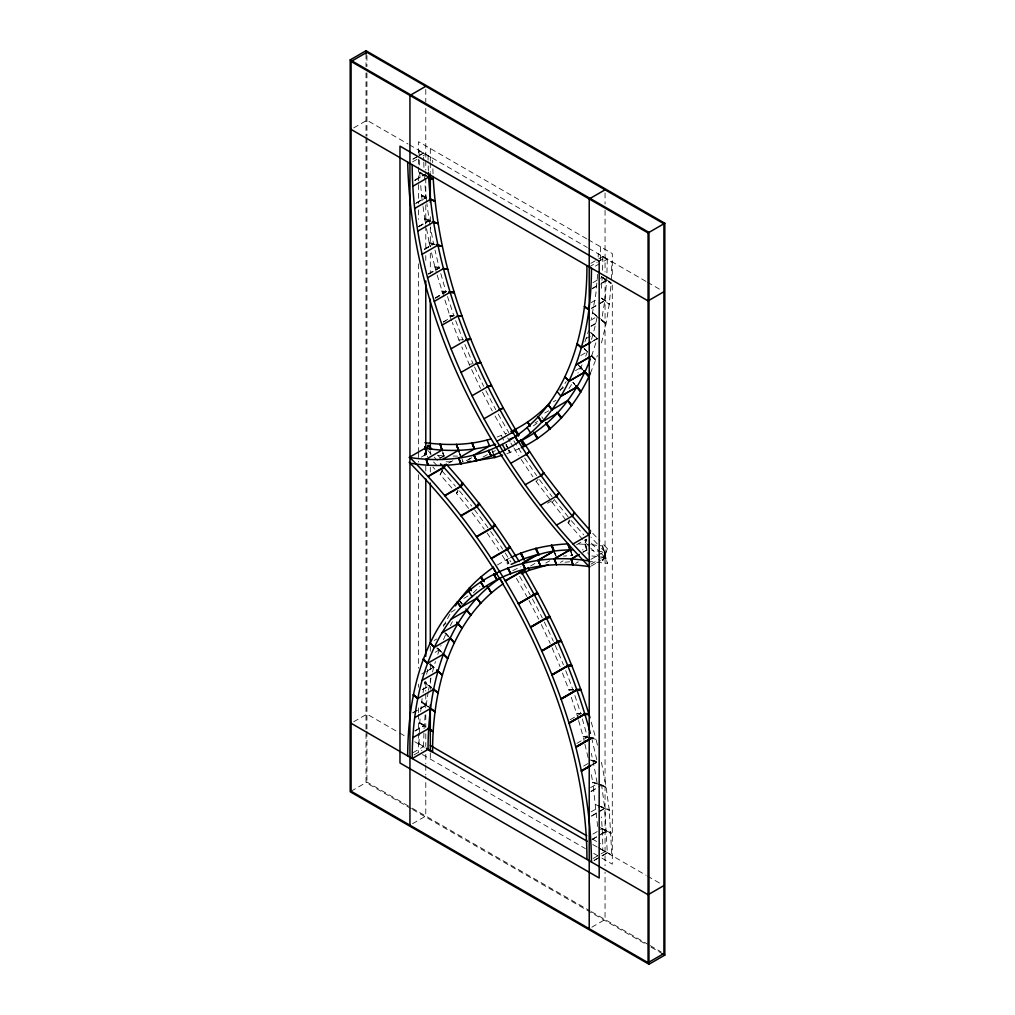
<?xml version="1.0" encoding="UTF-8"?>
<svg xmlns="http://www.w3.org/2000/svg" width="1015" height="1015" viewBox="0 0 1015 1015"><rect width="100%" height="100%" fill="white"/><g stroke="black" fill="none" stroke-linecap="round" stroke-linejoin="round"><path stroke-width="0.75" stroke-dasharray="5 3.75" d="M418.992 744.173L419.297 734.188M419.335 732.614L420.108 717.58M423.521 746.786L424.016 730.229M424.054 728.745L425.171 714.623M598.178 256.985L598.266 253.839L611.829 262.2M607.325 259.066L606.691 280.267L604.8 300.643L601.616 320.245M601.489 342.892L606.082 323.709L609.279 303.942L611.22 282.703L601.362 276.626M611.322 279.556L611.855 261.68M420.667 711.515L422.113 698.548M597.657 274.342L595.83 294.046L591.364 318.812M423.039 692.75L424.866 681.687L430.868 686.825M428.216 691.799L425.742 708.457L425.78 692.674M428.457 690.327L431.02 678.045M426.63 674.252L428.051 668.301M432.466 671.993L435.46 661.476M591.605 356.024L597.302 338.388L592.024 341.446M437.757 654.358L441.056 645.477M584.932 341.903L588.548 330.712M590.4 373.304L597.429 355.478M426.046 450.508L423.433 457.181L427.277 448.503M607.414 548.671L602.707 560.673L607.414 548.671L601.134 542.099M443.492 639.691L446.042 633.652M426.135 450.609L425.006 453.172A384.368 221.917 60 0 1 427.15 455.342M442.096 470.389L440.18 474.716L454.39 490.943M585.541 542.695L586.822 539.802M442.261 470.554L440.18 474.716L442.413 470.732M589.728 547.072L585.122 542.251L586.505 539.472M443.403 626.318L449.899 614.126M450.305 625.633L452.436 621.637M457.905 490.6L456.42 493.265L469.146 509.073M568.463 523.232L569.961 520.568M586.201 539.117L585.122 542.251M458.006 490.714L456.42 493.265L458.108 490.841M582.673 539.46L568.057 522.763L569.643 520.226M560.077 390.762L566.23 381.539M551.995 502.806L553.683 500.395M569.352 519.845L568.057 522.763M536.186 481.516L538.077 479.346M473.269 592.887L479.879 586.518M497.35 564.924L509.606 558.098M353.728 127.903L366.935 120.278L407.992 143.978M412.953 159.05L418.243 155.993M419.563 155.232L423.521 152.948L423.75 160.827M412.965 159.228L418.243 156.17M419.563 155.409L423.521 153.125M412.585 161.88L417.863 158.822M423.141 155.777L425.78 154.255M414.907 180.036L424.143 174.694L426.414 175.912M414.907 180.213L424.143 174.694M414.932 180.404L424.168 175.062L426.414 176.103L419.626 172.081L426.401 175.735M416.784 202.594L426.034 197.253M416.81 202.772L426.046 197.443L424.79 182.459M415.516 203.723L426.072 197.633M418.599 226.434L429.167 220.344M418.624 226.624L429.193 220.534L426.896 203.685M418.662 226.814L429.231 220.724M424.295 249.183L433.545 243.841M424.333 249.373L433.583 244.031L430.373 226.891M424.384 249.563L433.583 244.031M428.571 273.758L439.127 267.668L435.004 250.096M428.609 273.961L439.178 267.858L434.902 267.123L431.515 252.722M428.673 274.151L439.229 268.062M435.359 297.788L445.915 291.686M435.41 297.979L445.978 291.889L440.485 272.489M435.473 298.182L444.722 292.84M443.301 321.907L449.899 318.088M443.365 322.098L446.004 320.575M590.908 263.316L597.518 259.497M598.837 258.736L602.796 256.452L607.313 259.231L602.035 262.289M589.22 266.907L597.137 262.327M598.457 261.565L605.054 257.759M595.437 266.095L600.715 263.05M592.925 282.639L602.174 277.311A384.368 221.917 60 0 1 601.324 288.209M592.176 288.476L600.093 283.908M601.413 283.147L606.691 280.089L603.303 277.996M592.151 288.818L600.068 284.238M601.388 283.477L606.678 280.432M591.073 302.686L597.67 298.867M591.605 308.103L604.813 300.478L601.438 298.131L609.203 304.411M591.567 308.42L604.775 300.795M590.616 320.296L597.213 316.49A384.368 221.917 60 0 1 591.199 340.444M591.111 326.031L597.721 322.224M591.047 326.348L597.657 322.542M586.302 338.439L590.261 336.155M591.935 341.738L597.226 338.68M580.796 355.504L587.393 351.697L584.196 348.551L587.444 351.558M421.288 457.131L426.706 454.098L425.425 449.721L427.708 457.016M575.429 370.665L580.72 367.608L582.826 369.777L578.639 365.375M439.774 458.196L444.012 455.925L443.022 453.007L443.733 455.913M440.053 458.222L444.012 455.925M559.684 389.925L563.642 387.641M553.391 401.8L556.03 400.278M448.643 463.005L452.88 460.709M544.712 413.08L548.684 410.783M466.164 460.848L471.455 457.79M468.943 459.3L471.709 457.752M535.019 422.951L537.658 421.415M483.026 457.055L488.558 453.946M547.516 503.237L551.475 500.941M463.842 598.419L467.978 595.945M530.528 566.027L535.818 562.982M451.053 612.197L455.164 609.698M576.545 544.789L585.795 539.447M545.804 563.033L549.775 560.749M443.301 625.062L445.94 623.54M560.42 562.411L563.059 560.889M582.876 552.211L586.835 549.927M583.003 552.211L587.114 549.94L582.331 549.864M434.154 640.516L436.793 638.993M575.619 563.388L578.258 561.866M590.933 559.379L604.28 551.767L591.758 550.434M435.169 652.379L439.229 649.816L443.454 654.155M590.933 564.15L600.17 558.821M601.489 558.06L604.141 556.524L605.841 552.68A384.368 221.917 60 0 1 601.54 548.316M591.314 565.964L600.563 560.635M601.882 559.874L605.841 557.578L604.141 551.754M421.732 674.023L433.621 667.16M426.934 671.27L433.545 667.464M353.728 721.741L366.935 714.116L398.413 732.297M422.621 689.413L429.231 685.607L431.426 687.485L424.765 682.143M422.57 689.731L429.167 685.912L431.4 687.637M412.864 712.67L426.072 705.057L428.305 706.783L421.568 701.911M412.826 712.999L426.034 705.374L428.279 706.948M414.932 730.762L424.168 725.421M414.907 731.092L424.143 725.763M412.965 752.711L423.521 746.621M351.089 791.218L366.935 782.07L410.732 807.356M413.904 754.957L421.821 750.377M570.151 719.724L580.72 713.634A384.368 221.917 60 0 0 574.439 694.349M412.585 823.673L425.78 816.047L425.78 776.538M576.837 743.361L587.393 737.258A384.368 221.917 60 0 0 582.052 718.074M583.663 766.033L590.261 762.214M591.935 764.663L597.226 761.618L592.912 760.692L597.302 762.011L591.605 737.791M591.986 764.866L597.264 761.821L588.548 759.575M592.024 765.056L597.302 762.011M590.616 787.627L597.213 783.821A384.368 221.917 60 0 0 591.314 753.396M591.047 791.231L600.296 785.889M591.111 791.611L597.695 787.615M591.073 811.86L600.309 806.532M591.567 815.844L604.775 808.219L601.426 806.95M591.605 816.225L604.8 808.409L601.616 785.128M592.925 834.051L602.174 828.722M592.164 839.354L606.678 830.79M592.176 839.532L600.093 834.964M601.413 834.203L606.691 831.158M593.179 858.462L599.776 854.643M601.096 853.881L605.054 851.598M594.118 860.352L600.715 856.533M602.035 855.772L607.313 852.727L602.796 850.291A384.368 221.917 60 0 0 601.337 816.948M594.118 860.53L600.715 856.711M602.047 855.95L607.325 852.905L604.8 808.409M591.859 927.177L605.054 919.552L605.054 872.139M497.122 437.008L506.828 433.24M506.84 453.756L519.883 448.364M495.422 450.736L492.262 451.713M469.209 364.347L472.051 363.852M565.025 562.209L569.732 561.803M450.127 316.655L453.083 316.464M458.907 339.974L463.348 339.682M573.31 689.68L568.857 689.959L562.272 672.476M437.122 274.976L449.899 316.058L452.918 316.02M573.386 689.895L568.857 689.959L573.462 690.124M453.02 456.052L457.524 456.103M446.143 461.774L453.515 461.863M578.804 544.002L590.108 544.624M442.007 292.142L445.078 292.244M449.708 315.475L454.314 315.627M571.267 697.254L576.558 713.291L581.164 713.444M441.817 291.546L444.938 291.8M578.195 719.102L576.558 713.291L581.24 713.672M437.541 455.253L443.872 455.925L442.946 453.007M591.631 544.776L602.707 545.969L607.414 563.388L590.667 561.6M435.08 267.719L439.292 268.252M441.652 290.962L447.26 291.673M576.558 713.291L580.77 713.824M578.613 720.548L583.13 736.535L587.342 737.068M588.751 737.245L595.767 738.133M584.577 742.676L583.13 736.535L587.393 737.258M588.814 737.512L595.932 738.73L597.518 745.454M429.358 243.498L435.105 244.742M434.775 266.539L440.523 267.782M583.13 736.535L590.324 738.07M591.758 738.387L596.071 739.313M591.415 760.184L597.175 761.428M426.566 228.692L429.218 242.915L435.029 244.412M424.866 219.595L430.728 221.346M429.104 242.344L434.966 244.095M591.479 760.451L597.34 762.202M591.364 774.737L592.785 782.311L597.188 783.618M598.647 784.062L605.98 786.257M423.065 206.54L424.765 219.024L430.665 221.029M597.657 826.464L592.785 782.311L597.213 783.821M598.698 784.316L606.082 786.828L609.279 810.3L611.855 855.518M421.644 196.123L426.985 198.153M424.676 218.453L431.375 221.004M592.785 782.311L606.158 787.399M598.507 805.656L609.203 809.729M420.73 185.643L421.568 195.552L426.947 197.823M598.52 805.77L609.279 810.3M419.69 173.184L426.44 176.28M421.517 195.007L428.267 198.103M595.83 804.641L599.878 806.506M601.223 807.128L609.33 810.845M601.705 828.329L611.157 832.668M599.015 827.136L611.208 833.226M419.005 150.867L432.58 158.175L432.707 162.717M601.73 828.659L611.22 833.772M598.266 847.677L611.829 854.985M586.81 238.855L418.548 141.707L418.548 152.808M588.18 239.642L612.299 253.572L612.299 277.361M409.362 144.777L587.266 247.482M588.637 248.269L646.124 281.459M647.494 282.246L661.171 290.15M592.291 838.999L600.537 843.757M399.783 733.084L406.622 737.03M414.83 741.775L424.422 747.306M592.747 844.493L646.124 875.298M647.494 876.097L661.171 884.002M422.468 754.538L585.427 848.629M593.673 853.387L600.537 857.345M601.844 858.106L612.299 864.146L612.299 283.705M412.103 808.156L590.007 910.861M591.377 911.66L648.851 944.838M650.222 945.637L661.171 951.956M411.253 808.714L366.022 782.603L366.022 731.904M412.623 809.501L645.629 944.026M651.11 947.185L662.072 953.516M419.626 723.149L426.414 727.159M419.005 743.652L425.171 747.459M601.349 276.765L611.208 283.223M419.639 722.629L426.414 727.07L419.69 722.122M601.337 276.905L611.157 283.731M601.958 298.321L609.33 303.434M421.517 702.418L427.658 706.681M601.438 298.169L609.279 303.942M599.979 319.027L592.785 312.874L600.081 318.52M601.299 319.459L606.158 323.227M424.676 682.613L431.984 688.272M421.644 701.441L428.939 707.087M592.785 312.874L600.043 318.786M601.248 319.763L606.082 323.709M601.184 320.055L605.98 324.166M590.946 332.768L598.139 338.921M429.104 663.848L435.105 668.974M597.264 338.541L590.73 332.666L597.175 338.832M430.309 664.368L434.661 668.289M591.758 355.618L596.071 359.665M439.127 650.095L441.297 652.125M436.932 648.204L441.246 652.264M430.436 663.975L435.828 669.05M591.669 355.897L595.932 360.097M437.046 647.849L441.309 652.049M584.183 348.576L587.342 351.824M591.555 356.164L595.767 360.49M578.664 365.311L582.876 369.65M444.811 632.954L449.023 637.293M438.239 648.61L441.398 651.858M592.76 533.332L600.081 541.008M591.364 543.152L599.878 552.071M600.943 553.188L604.28 556.677M590.781 548.176L600.195 558.034M437.973 455.481L440.066 457.676M427.772 450.432L433.088 456.014M434.154 457.131L437.351 460.467M432.859 467.04L434.94 469.234M444.938 632.662L449.087 637.128M580.72 367.608L582.762 369.904M578.601 365.438L582.699 370.031M572.955 382.186L574.934 384.596L572.891 382.3A384.368 221.917 60 0 1 568.958 388.555M446.105 633.525L450.127 638.245M571.344 520.708L583.739 534.854M572.891 382.3L574.795 384.825M458.907 600.626L461.876 604.242M554.114 499.418L568.172 516.876M565.698 519.832L535.806 481.009M460.099 601.527L462.041 603.988M460.328 601.248L462.231 603.76M539.472 479.676L552.058 496.652M472.089 512.715L484.295 529.196M524.641 457.993L536.618 475.591M521.139 459.452L532.913 476.758M487.111 533.002L498.885 550.308M541.782 416.784L543.368 419.271M513.831 440.827L521.926 453.781M507.703 437.985L510.088 441.804M510.875 443.086L513.273 446.905M514.059 448.173L518.843 455.824M502.209 555.294L507.779 564.2M506.231 559.646L508.464 563.477M498.187 414.069L508.807 432.656M495.041 416.01L505.495 434.293M516.432 578.284L526.874 596.554M506.561 559.455L508.718 563.325M506.257 444.773L508.337 448.681M509.035 449.988L510.418 452.589M507.297 446.993L506.104 444.735L508.071 448.795M506.904 559.303L508.984 563.211M485.88 390.724L495.751 409.679M482.531 392.298L492.237 410.935M529.018 600.525L538.724 619.163M508.743 450.114L510.076 452.741M501.41 435.663L503.96 440.954M505.952 444.786L507.069 447.082M508.426 450.203L509.708 452.855M492.212 450.736L493.48 453.388M474.563 367.024L483.635 386.258M469.729 365.514L461.838 346.952M471.645 369.561L480.564 388.479M541.325 624.542L550.244 643.459M491.983 450.812L493.201 453.464M554.482 552.591L556.372 556.943M554.355 552.617L555.611 555.51M464.857 344.466L473.091 363.89M459.376 341.154L452.322 322.478M552.084 647.811L560.077 666.652M571.179 552.629L572.308 555.548A384.368 221.917 60 0 0 563.541 556.106M570.481 551.183L572.168 555.56M554.812 552.553L555.941 555.471M460.531 456.141L459.529 453.223L461.495 457.575M462.053 459.034L463.183 461.952M455.672 320.651L463.005 340.114M449.899 316.058L451.764 321.032M459.605 453.223L462.789 461.99M584.703 544.078L587.19 551.386M459.402 453.223L461.381 459.059M442.654 451.548L444.151 455.925M447.501 296.532L453.933 316.008M585.122 544.091L587.431 551.386M602.288 545.918L607.414 563.388M585.541 544.129L588.395 554.304M442.743 452.982L444.024 457.359M591.25 722.16L595.932 738.73M434.902 267.123L436.716 273.53M425.399 449.721L427.353 456.978M601.489 762.354L606.082 786.828M584.932 744.211L588.18 758.04M429.218 242.915L430.068 246.569M429.193 220.534L430.094 225.343M424.765 219.024L426.275 227.182M426.046 197.443L426.693 202.175M421.568 195.552L422.862 205.055M424.156 174.885L424.663 180.987M419.639 172.626L420.21 179.414M432.885 168.782L433.062 174.846M423.788 162.375L424.054 171.624M418.992 150.334L419.233 158.454M419.271 159.964L419.538 169.061M605.054 192.964L605.054 204.028M605.054 210.346L605.054 272.007M605.054 278.338L605.054 865.82M600.537 246.785L600.537 260.373M430.309 148.507L430.309 161.195M430.309 162.781L430.309 172.296M430.309 216.703L430.309 221.46M430.309 227.804L430.309 246.823M430.309 253.166L430.309 272.198M430.309 451.409L430.309 454.58M430.309 467.268L430.309 472.026M430.309 646.479L430.309 651.237M430.309 663.924L430.309 671.854M430.309 678.198L430.309 689.299M430.309 753.029L430.309 759.068M425.78 89.46L425.78 102.096M425.78 108.427L425.78 159M425.78 160.586L425.78 170.089M425.78 171.675L425.78 176.42M425.78 178.006L425.78 198.597M425.78 204.929L425.78 223.934M425.78 225.52L425.78 249.271M425.78 255.602L425.78 260.347M425.78 450.381L425.78 456.712M425.78 466.215L425.78 470.973M425.78 681.585L425.78 691.088M425.78 714.839L425.78 727.514M425.78 733.845L425.78 746.507M425.78 754.411L425.78 763.902M425.78 765.475L425.78 774.965M418.548 159.152L418.548 165.496M418.548 167.082L418.548 203.558M418.548 209.902L418.548 219.418M418.548 263.824L418.548 450.952M418.548 452.538L418.548 462.053M418.548 474.741L418.548 668.225M418.548 684.085L418.548 687.256M418.548 707.874L418.548 712.631M418.548 714.217L418.548 731.663M418.548 733.249L418.548 752.28M366.935 55.482L366.935 66.546M366.935 72.864L366.935 136.112M366.935 137.697L366.935 729.925M366.935 731.498L366.935 782.07M366.022 53.922L366.022 66.597M366.022 72.928L366.022 136.289M366.022 137.875L366.022 730.318M602.796 256.452A384.368 221.917 60 0 1 602.479 271.424M587.393 351.697A384.368 221.917 60 0 1 585.693 356.151M582.014 364.804A384.368 221.917 60 0 1 578.004 373.101M537.062 423.141A384.368 221.917 60 0 1 533.433 425.831M433.57 461.965A384.368 221.917 60 0 1 436.755 465.327M442.02 471.011A384.368 221.917 60 0 1 455.494 486.261M459.491 491.006A384.368 221.917 60 0 1 471.709 506.104M474.474 509.657A384.368 221.917 60 0 1 487.987 527.813M490.626 531.517A384.368 221.917 60 0 1 502.628 549.102M505.127 552.934A384.368 221.917 60 0 1 510.875 561.942M519.617 576.304A384.368 221.917 60 0 1 530.223 594.904M532.418 598.926A384.368 221.917 60 0 1 542.264 617.894M544.294 621.992A384.368 221.917 60 0 1 553.34 641.226M555.192 645.375A384.368 221.917 60 0 1 563.401 664.8M565.71 670.636A384.368 221.917 60 0 1 572.891 689.908M512.791 570.633A384.368 221.917 60 0 1 520.949 566.763M591.872 555.979A384.368 221.917 60 0 1 605.841 557.578M597.277 543.888A384.368 221.917 60 0 1 590.92 537.125M428.368 170.901A384.368 221.917 60 0 1 428.102 161.651M428.076 160.129A384.368 221.917 60 0 1 428.051 155.561M572.308 555.548L571.242 552.629L572.447 555.548"/><path stroke-width="1.5" d="M407.675 755.934C407.865 701.517 419.741 643.548 457.321 602.123C489.814 566.002 541.49 552.972 588.434 560.927M500.052 578.804L503.224 583.777C449.632 620.825 432.428 690.213 432.58 752.014L426.414 748.22M591.479 268.214C591.288 322.63 579.413 380.6 541.832 422.024C509.34 458.146 457.664 471.176 410.72 463.233M426.566 449.176L428.14 445.179L431.692 448.909M590.4 358.929C577.18 393.883 552.528 425.78 518.31 442.083L515.113 436.691L518.538 442.083M521.241 447.755C552.655 432.809 576.469 404.795 590.4 373.304M427.277 448.503L428.558 445.623M442.743 468.943L444.659 464.604M588.751 535.463L590.032 532.583L588.586 535.298M443.644 467.775L445.027 464.997M443.898 468.067L446.143 464.071C473.383 494.229 497.959 526.823 519.173 561.498M460.138 486.604L462.383 482.62M572.194 516.584L574.427 512.588L543.736 472.85L522.268 440.37M588.434 535.121L589.918 532.469M460.404 486.908L462.789 483.089M572.041 516.407L574.427 512.588L590.667 531.137M455.392 605.892C465.276 590.692 478.458 577.814 493.227 567.385L493.544 567.195M460.645 487.213L463.183 483.584M476.314 506.675L478.852 503.047M556.22 496.766L558.757 493.138L555.928 496.386M571.889 516.216L574.427 512.588M476.568 506.98L479.258 503.541M556.068 496.576L558.757 493.138M476.809 507.297L479.638 504.049M491.818 527.584L494.66 524.336M540.906 476.098L543.736 472.85L540.627 475.705M540.767 475.908L543.736 472.85M492.059 527.901L495.041 524.844M550.244 402.6C538.902 414.361 525.833 424.701 510.888 431.438M526.316 454.695L529.437 451.84L526.062 454.289M492.288 528.244L495.396 525.389M506.599 549.255L509.708 546.4M526.189 454.492L529.437 451.84M506.828 549.584L510.076 546.933M494.064 574.756L496.665 572.777M512.524 432.631L515.899 430.182C470.402 353.068 438.087 266.336 433.101 176.356M507.043 549.94L510.418 547.491M520.568 571.585L523.943 569.136L524.286 569.694C551.894 616.257 574.477 665.903 590.019 717.795M511.903 432.745L515.899 430.182L519.084 435.27M520.276 572.257L524.286 569.694M350.188 59.898L366.022 50.75L664.812 223.249L664.812 955.102L648.978 964.25L350.188 791.751L350.188 59.898L648.978 232.397L648.978 964.25M351.089 61.471L366.935 52.323L663.911 223.782L663.911 953.529L648.065 962.677L351.089 791.218L351.089 61.471L648.065 232.93L664.812 223.249M425.78 86.3L409.946 95.448L409.946 825.195M412.826 186.278L428.673 177.13M414.691 208.468L430.538 199.321M417.787 231.179L433.621 222.031L438.061 223.541L432.2 221.79M422.088 254.308L437.934 245.161M427.607 277.742L443.454 268.594L447.716 269.318L443.504 268.785M605.054 189.805L589.22 198.953L589.22 928.7M434.28 301.366L450.127 292.219M442.109 325.092L457.955 315.944M451.041 348.805L466.887 339.657M461.038 372.391L476.885 363.243M472.051 395.736L487.898 386.588M663.911 291.736L648.065 300.884L351.089 129.425M590.705 342.207L581.455 347.536L577.066 343.78L581.379 347.841L590.616 342.499M575.873 364.905L590.387 356.519M575.771 365.184L590.286 356.798M484.041 418.751L499.888 409.603M584.932 371.947L569.085 381.094L564.873 376.755L568.958 381.348L584.805 372.201M442.692 459.452L458.539 450.305M561.143 396.04L576.977 386.893M576.837 387.121L561.003 396.269L557.045 391.447M427.886 476.314L443.733 467.166M428.165 476.619L444.012 467.471M496.944 441.322L512.791 432.174M489.75 445.928L473.904 455.075L476.416 460.873M557.755 412.775L541.731 422.113L538.115 416.886L541.909 421.923M444.684 495.472L460.531 486.325M444.951 495.789L460.797 486.642M510.697 463.348L526.544 454.2M460.886 515.582L476.733 506.434M461.14 515.912L476.987 506.764M525.25 484.713L541.096 475.566M476.416 536.542L492.262 527.394M476.669 536.897L492.516 527.749M540.526 505.343L556.372 496.195M491.222 558.263L507.069 549.115M491.45 558.631L507.297 549.483M556.461 525.136L572.308 515.988M573.323 549.749C555.548 550.13 536.96 551.957 522.484 563.338L525.25 569.072L522.738 563.287L538.584 554.127M553.86 551.145L538.013 560.293L540.526 566.091L538.267 560.255M554.114 551.107L538.14 560.267L540.526 566.091M505.216 580.643L521.177 571.686C551.145 622.246 575.137 676.536 590.362 733.363M505.432 581.024L521.279 571.876M572.98 543.989L588.814 534.842A384.368 221.917 60 0 1 518.348 441.309M570.176 549.711L554.203 558.872L556.461 564.695L554.469 558.859L570.316 549.711M451.041 619.302L466.887 610.155L470.77 615.09L466.811 610.269M442.109 632.7L457.955 623.553M578.905 554.495L570.988 559.075L572.98 564.911L571.267 559.087M579.184 554.52L571.128 559.075L572.98 564.911M430.068 643.053L434.28 647.392L450.127 638.245L454.289 642.698L450.076 638.372M518.335 603.582L534.182 594.435M591.479 862.052C590.654 771.375 561.143 683.019 518.437 603.773L534.283 594.625M518.538 603.963L534.385 594.815M422.088 680.367L437.934 671.219M530.528 626.978L546.375 617.831M530.629 627.168L546.476 618.021M530.718 627.372L546.565 618.224M433.621 689.363L417.787 698.51L413.321 695.059M414.691 717.656L430.538 708.508M541.731 650.716L557.578 641.569M541.832 650.919L557.679 641.772M541.909 651.11L557.755 641.962M412.826 737.689L428.673 728.542M551.906 674.696L567.753 665.548M551.995 674.886L567.842 665.739M552.071 675.089L567.918 665.942M561.003 698.802L576.837 689.654M561.067 698.992L576.913 689.845M561.143 699.195L576.977 690.048M568.958 722.921L584.805 713.773M569.022 723.111L584.868 713.964M569.085 723.314L584.932 714.167M575.771 746.939L590.286 738.565M575.822 747.142L590.349 738.755M575.873 747.332L590.387 738.945M581.379 770.766L590.616 765.437M581.417 770.969L590.667 765.627M581.455 771.159L590.705 765.818M663.911 885.575L648.065 894.723L351.089 723.264M499.076 410.314L503.224 407.992L499.355 409.591M511.763 432.504L515.899 430.182M520.467 572.574L524.603 570.252M533.154 594.765L537.29 592.443M499.469 409.806L503.224 407.992M533.865 594.828L537.62 593.014M510.964 557.489C528.701 548.785 548.417 544.865 568.057 543.862L570.95 551.17M511.167 564.378L523.664 558.808L538.457 554.152M521.317 573.818L529.437 570.189L548.252 564.809M487.568 386.969L491.438 385.357L487.352 386.525M534.055 595.196L537.912 593.585M545.842 617.818L549.699 616.219M487.466 386.753L491.438 385.357M546.032 618.173L550.003 616.79M424.955 442.629C447.044 445.661 469.945 445.268 491.4 438.81M474.157 461L495.041 457.461L502.552 455.101M476.53 363.56L480.603 362.393L476.327 363.129M546.21 618.541L550.282 617.374M557.032 641.505L561.117 640.338M476.416 363.345L480.603 362.393M557.21 641.873L561.384 640.922M466.494 339.936L470.77 339.2L466.316 339.492M557.362 642.241L561.638 641.505M567.195 665.434L571.47 664.698M466.405 339.708L470.77 339.2M567.347 665.802L571.711 665.294M467.89 461.546L471.023 461.267M457.537 316.173L461.99 315.893L457.384 315.728M567.486 666.17L571.94 665.878M576.279 689.49L580.72 689.198M457.448 315.957L461.99 315.893M576.418 689.857L580.948 689.794M449.683 292.396L454.289 292.561L448.668 291.851M576.533 690.225L581.138 690.378M584.234 713.558L588.84 713.71M449.607 292.18L454.289 292.561M584.348 713.926L589.03 714.306M583.574 714.179L589.195 714.89M436.551 245.046L442.299 246.277L436.437 244.526M443.403 268.391L447.716 269.318M436.488 244.78L442.299 246.277M429.662 199.181L435.016 201.211L429.611 198.724M432.707 221.511L438.061 223.541M429.637 198.953L435.016 201.211M427.784 176.902L433.189 179.389L427.759 176.47M427.772 176.686L433.189 179.389M430.309 745.479L586.81 835.827M427.15 748.88L587.266 841.321M662.072 953.516L664.812 955.102M428.254 728.466L433.189 731.51L428.279 728.098M428.267 728.275L433.189 731.51M588.928 309.943L584.462 306.492L588.966 309.626M430.106 708.394L435.016 711.794L430.157 708.026M584.462 306.492L588.954 309.791M430.119 708.204L435.016 711.794M433.202 689.21L438.061 692.979L433.265 688.881M433.227 689.045L438.061 692.979M413.346 694.907L417.787 698.51L413.384 694.755M437.503 671.029L442.299 675.14L436.907 670.065M577.066 343.78L581.417 347.688M436.843 670.243L442.299 675.14M443.403 654.294L447.716 658.354L443.504 654.028M423.293 659.243L427.607 663.303L443.454 654.155L447.716 658.354M423.331 659.103L427.607 663.303L423.395 658.976M583.93 370.729L589.195 376.146M588.434 565.824C484.269 458.196 411.24 313.584 407.675 162.096M440.535 463.817C468.664 494.102 493.721 527.242 515.392 562.437M410.72 458.323C453.35 501.347 489.293 550.739 518.437 603.773M583.828 370.957L589.03 376.54M564.873 376.755L569.022 381.221M430.132 642.926L434.28 647.392M583.714 371.173L588.84 376.908M577.053 386.766L581.138 391.359M456.864 622.525L461.99 628.26L457.042 622.233M450.191 638.118L454.289 642.698M575.911 385.84L580.948 391.727M456.953 622.373L461.99 628.26M575.784 386.03L580.72 392.056M571.94 405.226L567.981 400.405L551.906 409.882L548.113 404.845L552.071 409.667M567.842 400.633L571.711 405.569M548.113 404.845L551.995 409.781M465.923 608.924L470.77 615.09M567.677 400.836L571.47 405.86M557.844 412.674L561.638 417.711M469.209 588.142L471.112 590.667M476.796 598.216L480.603 603.253L476.416 597.226M457.245 602.225L461.038 607.262L476.885 598.114L480.603 603.253M557.679 412.877L561.384 418.002M538.115 416.886L541.832 422.024M469.463 587.85L471.315 590.413M457.321 602.123L461.038 607.262L457.422 602.035M556.93 412.242L561.117 418.269M546.095 422.697L550.282 428.723M527.102 427.518L530.528 432.91M480.564 577.129L483.077 580.745M487.251 586.772L491.438 592.798L487.479 586.581M469.729 587.584L471.404 589.994M472.051 596.63L468.626 591.238M545.93 422.862L550.003 428.99M480.844 576.863L483.28 580.542M487.365 586.67L491.438 592.798M545.74 423.001L549.699 429.218M529.855 425.907L527.622 422.075L529.995 425.805M534.753 433.265L537.912 438.239M492.922 567.613L496.881 573.83M481.135 576.634L484.307 581.608M480.615 582.064L484.041 587.457L480.818 581.925M527.622 422.075L529.932 425.856M534.537 433.43L537.62 438.467M515.113 436.691L518.437 442.159M493.227 567.385L494.762 569.91M480.717 581.988L484.041 587.457M533.573 432.289L537.29 438.658M518.399 436.133L514.935 429.624L517.916 434.724M520.885 439.825L524.603 446.207M502.209 444.367L505.432 449.886M493.721 574.262L496.944 579.781L493.95 574.147M514.935 429.624L517.815 434.788M520.695 439.952L524.286 446.397M493.823 574.198L496.944 579.781M520.479 440.041L523.943 446.549M491.222 456.23L488.456 450.495L491.45 456.141M520.429 553.264L523.892 559.773M528.054 567.588L529.437 570.189M507.703 568.007L510.697 573.653L507.931 567.918M488.456 450.495L491.336 456.192M520.771 553.112L524.108 559.684M507.817 567.956L510.697 573.653M487.111 440.155L489.623 445.953M494.127 454.707L495.396 457.346M535.438 548.506L538.635 555.116M476.669 460.81L473.904 455.075L476.543 460.848M521.139 552.997L524.324 559.608M493.823 454.796L495.041 457.461M535.806 548.392L538.864 555.04M522.611 563.3L525.25 569.072M551.208 545.372L553.733 551.17M536.186 548.316L538.711 554.114M493.392 454.644L494.66 457.537M474.335 448.922L472.089 443.098L474.601 448.884M461.14 463.855L458.628 458.057L474.474 448.909L472.089 443.098M551.589 545.296L553.987 551.12M461.013 463.88L458.628 458.057L460.886 463.893M567.651 543.9L570.481 551.183M551.995 545.271L554.253 551.094M458.894 451.764L456.42 444.456L459.237 451.751M568.057 543.862L570.709 551.17M554.33 558.859L556.461 564.695M456.42 444.456L459.072 451.764M441.88 450.076L440.18 444.253L442.159 450.089M428.165 465.073L426.186 459.237L442.02 450.089L440.18 444.253M428.026 465.073L426.186 459.237L427.886 465.06M424.714 446.828L425.577 449.747M424.613 446.816L425.399 449.721M648.065 232.93L648.065 962.677M430.309 173.882L430.309 202.429M430.309 299.159L430.309 449.823M430.309 483.127L430.309 643.307M430.309 705.159L430.309 751.519M425.78 280.939L425.78 448.795M425.78 478.89L425.78 656.248M366.022 50.75L366.022 53.922M586.949 265.6A384.368 221.917 60 0 1 409.159 457.422L425.006 448.275A384.368 221.917 60 0 0 495.663 444.291M518.056 435.219A384.368 221.917 60 0 1 515.366 436.564M512.651 437.858A384.368 221.917 60 0 1 509.898 439.089M409.159 462.32A384.368 221.917 60 0 1 586.949 859.439M589.994 566.725A384.368 221.917 60 0 0 412.204 758.548L428.051 749.4A384.368 221.917 60 0 1 499.888 578.309M589.994 561.828A384.368 221.917 60 0 1 412.204 164.709M515.95 437.402A384.368 221.917 60 0 1 428.432 172.461M599.18 261.16L399.986 146.147L399.986 762.988L599.18 878L599.18 261.16"/></g></svg>
